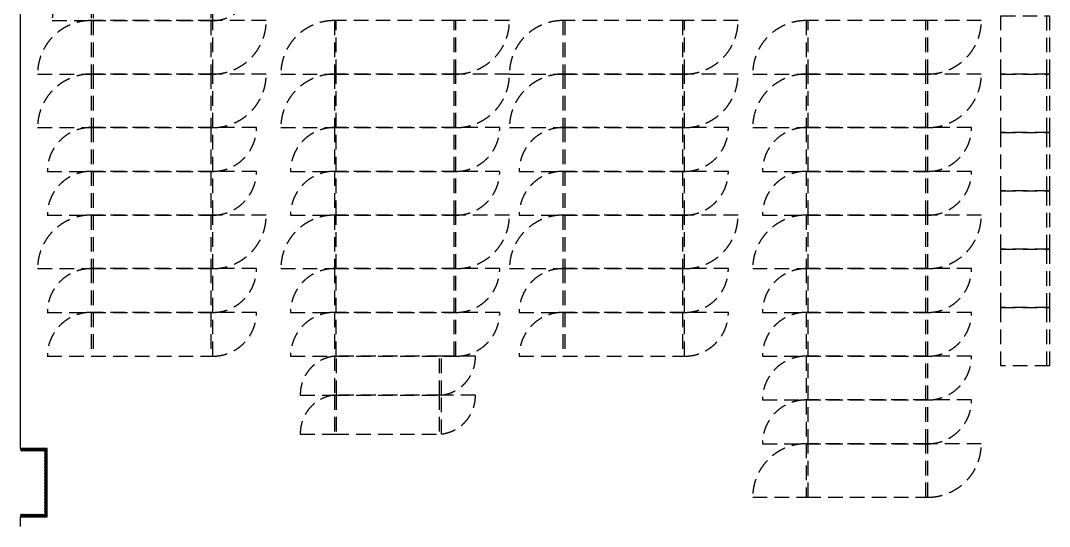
# Model space of a CAD drawing. Header units: millimetres. Extents: x -95754 to 177808, y 34455 to 150605.
# Drawn here: x 134904 to 156054, y 127205 to 137605 of the extents above; entities that cross this region are included whole.
import ezdxf

# ---------------------------------------------------------------- set-up
doc = ezdxf.new("R2010")
doc.units = ezdxf.units.MM
doc.header["$LTSCALE"] = 300
doc.linetypes.add('H1', pattern=[1.5, 1, -0.5])
for name, color, linetype in [('------00 Switch Gear', 8, 'Continuous'), ('A-ETC-전기', 253, 'H1'), ('ISL', 251, 'Continuous')]:
    doc.layers.add(name, color=color, linetype=linetype)

# ---------------------------------------------------------------- blocks, each defined once
blk = doc.blocks.new('800X2500')
at = {"layer": 'A-ETC-전기'}
for p, q in [((-2460, 800), (-2460, 0)), ((800, 800), (-42, 800)), ((-40, 800), (-40, 0)), ((-3300, 0), (-2458, 0))]:
    blk.add_line(p, q, dxfattribs=at)
blk.add_lwpolyline([(-2500, 800), (-2500, 0), (0, 0), (0, 800)], close=True, dxfattribs=at)
for centre, start, end in [((-2500, 0), 90, 180), ((0, 800), 270, 0)]:
    blk.add_arc(centre, 800, start, end, dxfattribs=at)
blk = doc.blocks.new('1100X2500')
at = {"layer": 'A-ETC-전기'}
for p, q in [((-2460, 1100), (-2460, 0)), ((1100, 1100), (-42, 1100)), ((-40, 1100), (-40, 0)), ((-3600, 0), (-2458, 0))]:
    blk.add_line(p, q, dxfattribs=at)
at = {"layer": 'A-ETC-전기', "elevation": 0}
blk.add_lwpolyline([(-2500, 1100), (-2500, 0), (0, 0), (0, 1100)], close=True, dxfattribs=at)
at = {"layer": 'A-ETC-전기'}
for centre, start, end in [((-2500, 0), 90, 180), ((0, 1100), 270, 0)]:
    blk.add_arc(centre, 1100, start, end, dxfattribs=at)
blk = doc.blocks.new('900X2500')
at = {"layer": 'A-ETC-전기'}
for p, q in [((-2460, 900), (-2460, 0)), ((900, 900), (-42, 900)), ((-40, 900), (-40, 0)), ((-3400, 0), (-2458, 0))]:
    blk.add_line(p, q, dxfattribs=at)
at = {"layer": 'A-ETC-전기', "elevation": 0}
blk.add_lwpolyline([(-2500, 900), (-2500, 0), (0, 0), (0, 900)], close=True, dxfattribs=at)
at = {"layer": 'A-ETC-전기'}
for centre, start, end in [((-2500, 0), 90, 180), ((0, 900), 270, 0)]:
    blk.add_arc(centre, 900, start, end, dxfattribs=at)
blk = doc.blocks.new('UPS 600kV')
at = {"layer": 'A-ETC-전기'}
blk.add_line((800, 850), (-402, 850), dxfattribs=at)
blk.add_lwpolyline([(798, -100), (-402, -100), (-402, 900), (798, 900)], close=True, dxfattribs=at)
blk = doc.blocks.new('1100x2200')
at = {"layer": 'A-ETC-전기'}
for p, q in [((-2160, 0), (-2160, 1100)), ((1400, 1100), (258, 1100)), ((260, 0), (260, 1100)), ((-3300, 0), (-2158, 0))]:
    blk.add_line(p, q, dxfattribs=at)
at = {"layer": 'A-ETC-전기', "elevation": 0}
blk.add_lwpolyline([(300, 0), (300, 1100), (-2200, 1100), (-2200, 0)], close=True, dxfattribs=at)
at = {"layer": 'A-ETC-전기'}
for centre, start, end in [((-2200, 0), 90, 180), ((300, 1100), 270, 0)]:
    blk.add_arc(centre, 1100, start, end, dxfattribs=at)
blk = doc.blocks.new('900x2200')
at = {"layer": 'A-ETC-전기'}
for p, q in [((-2460, 900), (-2460, 0)), ((900, 900), (-42, 900)), ((-40, 900), (-40, 0)), ((-3400, 0), (-2458, 0))]:
    blk.add_line(p, q, dxfattribs=at)
blk.add_lwpolyline([(-2500, 900), (-2500, 0), (0, 0), (0, 900)], close=True, dxfattribs=at)
for centre, start, end in [((-2500, 0), 90, 180), ((0, 900), 270, 0)]:
    blk.add_arc(centre, 900, start, end, dxfattribs=at)

msp = doc.modelspace()

# ---------------------------------------------------------------- linework, layer by layer
at = {"layer": 'A-ETC-전기'}
for p, q in [((141395.6, 129905), (141395.6, 130705)), ((143513.6, 129905), (143513.6, 130705)), ((141393.6, 129905), (141393.6, 129105)), ((143511.6, 129905), (143511.6, 129105))]:
    msp.add_line(p, q, dxfattribs=at)
at = {"layer": 'A-ETC-전기', "elevation": 0}
for points in [[(141353.6, 130705, 0.3857431), (140653.6, 129905), (141353.6, 129905)], [(143553.6, 129905, 0.3857431), (144253.6, 130705), (143553.6, 130705)], [(141353.6, 129905, 0.3857431), (140653.6, 129105), (141353.6, 129105)], [(143553.6, 129105, 0.3857431), (144253.6, 129905), (143553.6, 129905)]]:
    msp.add_lwpolyline(points, format="xyb", dxfattribs=at)
for points in [[(143553.6, 129905), (143553.6, 130705), (141353.6, 130705), (141353.6, 129905)], [(141353.6, 129905), (141353.6, 129105), (143553.6, 129105), (143553.6, 129905)]]:
    msp.add_lwpolyline(points, close=True, dxfattribs=at)
at = {"layer": 'ISL', "elevation": 0}
msp.add_lwpolyline([(134903.6, 127205), (134903.6, 127405), (135453.6, 127405), (135453.6, 128805), (134903.6, 128805), (134903.6, 142140)], dxfattribs=at)
for points in [[(135403.6, 128755, -0.4446901), (135394.6, 128765), (135397.6, 128795, 1.1088889), (135379.6, 128795), (135382.6, 128765, -0.4446901), (135373.6, 128755, -0.4446901), (135364.6, 128765), (135367.6, 128795, 1.1088889), (135349.6, 128795), (135352.6, 128765, -0.4446901), (135343.6, 128755, -0.4446901), (135334.6, 128765), (135337.6, 128795, 1.1088889), (135319.6, 128795), (135322.6, 128765, -0.4446901), (135313.6, 128755, -0.4446901), (135304.6, 128765), (135307.6, 128795, 1.1088889), (135289.6, 128795), (135292.6, 128765, -0.4446901), (135283.6, 128755, -0.4446901), (135274.6, 128765), (135277.6, 128795, 1.1088889), (135259.6, 128795), (135262.6, 128765, -0.4446901), (135253.6, 128755, -0.4446901), (135244.6, 128765), (135247.6, 128795, 1.1088889), (135229.6, 128795), (135232.6, 128765, -0.4446901), (135223.6, 128755, -0.4446901), (135214.6, 128765), (135217.6, 128795, 1.1088889), (135199.6, 128795), (135202.6, 128765, -0.4446901), (135193.6, 128755, -0.4446901), (135184.6, 128765), (135187.6, 128795, 1.1088889), (135169.6, 128795), (135172.6, 128765, -0.4446901), (135163.6, 128755, -0.4446901), (135154.6, 128765), (135157.6, 128795, 1.1088889), (135139.6, 128795), (135142.6, 128765, -0.4446901), (135133.6, 128755, -0.4446901), (135124.6, 128765), (135127.6, 128795, 1.1088889), (135109.6, 128795), (135112.6, 128765, -0.4446901), (135103.6, 128755, -0.4446901), (135094.6, 128765), (135097.6, 128795, 1.1088889), (135079.6, 128795), (135082.6, 128765, -0.4446901), (135073.6, 128755, -0.4446901), (135064.6, 128765), (135067.6, 128795, 1.1088889), (135049.6, 128795), (135052.6, 128765, -0.4446901), (135043.6, 128755, -0.4446901), (135034.6, 128765), (135037.6, 128795, 1.1088889), (135019.6, 128795), (135022.6, 128765, -0.4446901), (135013.6, 128755, -0.4446901), (135004.6, 128765), (135007.6, 128795, 1.1088889), (134989.6, 128795), (134992.6, 128765, -0.4446901), (134983.6, 128755, -0.4446901), (134974.6, 128765), (134977.6, 128795, 1.1088889), (134959.6, 128795), (134962.6, 128765, -0.4446901), (134953.6, 128755, -0.4446901), (134944.6, 128765), (134947.6, 128795, 1.1088889), (134929.6, 128795), (134932.6, 128765, -0.4446901), (134923.6, 128755, -0.4446901), (134914.6, 128765), (134917.6, 128795, 1.1088889), (134899.6, 128795)], [(135403.6, 127455, -0.4446901), (135413.6, 127464), (135443.6, 127461, 1.1088889), (135443.6, 127479), (135413.6, 127476, -0.4446901), (135403.6, 127485, -0.4446901), (135413.6, 127494), (135443.6, 127491, 1.1088889), (135443.6, 127509), (135413.6, 127506, -0.4446901), (135403.6, 127515, -0.4446901), (135413.6, 127524), (135443.6, 127521, 1.1088889), (135443.6, 127539), (135413.6, 127536, -0.4446901), (135403.6, 127545, -0.4446901), (135413.6, 127554), (135443.6, 127551, 1.1088889), (135443.6, 127569), (135413.6, 127566, -0.4446901), (135403.6, 127575, -0.4446901), (135413.6, 127584), (135443.6, 127581, 1.1088889), (135443.6, 127599), (135413.6, 127596, -0.4446901), (135403.6, 127605, -0.4446901), (135413.6, 127614), (135443.6, 127611, 1.1088889), (135443.6, 127629), (135413.6, 127626, -0.4446901), (135403.6, 127635, -0.4446901), (135413.6, 127644), (135443.6, 127641, 1.1088889), (135443.6, 127659), (135413.6, 127656, -0.4446901), (135403.6, 127665, -0.4446901), (135413.6, 127674), (135443.6, 127671, 1.1088889), (135443.6, 127689), (135413.6, 127686, -0.4446901), (135403.6, 127695, -0.4446901), (135413.6, 127704), (135443.6, 127701, 1.1088889), (135443.6, 127719), (135413.6, 127716, -0.4446901), (135403.6, 127725, -0.4446901), (135413.6, 127734), (135443.6, 127731, 1.1088889), (135443.6, 127749), (135413.6, 127746, -0.4446901), (135403.6, 127755, -0.4446901), (135413.6, 127764), (135443.6, 127761, 1.1088889), (135443.6, 127779), (135413.6, 127776, -0.4446901), (135403.6, 127785, -0.4446901), (135413.6, 127794), (135443.6, 127791, 1.1088889), (135443.6, 127809), (135413.6, 127806, -0.4446901), (135403.6, 127815, -0.4446901), (135413.6, 127824), (135443.6, 127821, 1.1088889), (135443.6, 127839), (135413.6, 127836, -0.4446901), (135403.6, 127845, -0.4446901), (135413.6, 127854), (135443.6, 127851, 1.1088889), (135443.6, 127869), (135413.6, 127866, -0.4446901), (135403.6, 127875, -0.4446901), (135413.6, 127884), (135443.6, 127881, 1.1088889), (135443.6, 127899), (135413.6, 127896, -0.4446901), (135403.6, 127905, -0.4446901), (135413.6, 127914), (135443.6, 127911, 1.1088889), (135443.6, 127929), (135413.6, 127926, -0.4446901), (135403.6, 127935, -0.4446901), (135413.6, 127944), (135443.6, 127941, 1.1088889), (135443.6, 127959), (135413.6, 127956, -0.4446901), (135403.6, 127965, -0.4446901), (135413.6, 127974), (135443.6, 127971, 1.1088889), (135443.6, 127989), (135413.6, 127986, -0.4446901), (135403.6, 127995, -0.4446901), (135413.6, 128004), (135443.6, 128001, 1.1088889), (135443.6, 128019), (135413.6, 128016, -0.4446901), (135403.6, 128025, -0.4446901), (135413.6, 128034), (135443.6, 128031, 1.1088889), (135443.6, 128049), (135413.6, 128046, -0.4446901), (135403.6, 128055, -0.4446901), (135413.6, 128064), (135443.6, 128061, 1.1088889), (135443.6, 128079), (135413.6, 128076, -0.4446901), (135403.6, 128085, -0.4446901), (135413.6, 128094), (135443.6, 128091, 1.1088889), (135443.6, 128109), (135413.6, 128106, -0.4446901), (135403.6, 128115, -0.4446901), (135413.6, 128124), (135443.6, 128121, 1.1088889), (135443.6, 128139), (135413.6, 128136, -0.4446901), (135403.6, 128145, -0.4446901), (135413.6, 128154), (135443.6, 128151, 1.1088889), (135443.6, 128169), (135413.6, 128166, -0.4446901), (135403.6, 128175, -0.4446901), (135413.6, 128184), (135443.6, 128181, 1.1088889), (135443.6, 128199), (135413.6, 128196, -0.4446901), (135403.6, 128205, -0.4446901), (135413.6, 128214), (135443.6, 128211, 1.1088889), (135443.6, 128229), (135413.6, 128226, -0.4446901), (135403.6, 128235, -0.4446901), (135413.6, 128244), (135443.6, 128241, 1.1088889), (135443.6, 128259), (135413.6, 128256, -0.4446901), (135403.6, 128265, -0.4446901), (135413.6, 128274), (135443.6, 128271, 1.1088889), (135443.6, 128289), (135413.6, 128286, -0.4446901), (135403.6, 128295, -0.4446901), (135413.6, 128304), (135443.6, 128301, 1.1088889), (135443.6, 128319), (135413.6, 128316, -0.4446901), (135403.6, 128325, -0.4446901), (135413.6, 128334), (135443.6, 128331, 1.1088889), (135443.6, 128349), (135413.6, 128346, -0.4446901), (135403.6, 128355, -0.4446901), (135413.6, 128364), (135443.6, 128361, 1.1088889), (135443.6, 128379), (135413.6, 128376, -0.4446901), (135403.6, 128385, -0.4446901), (135413.6, 128394), (135443.6, 128391, 1.1088889), (135443.6, 128409), (135413.6, 128406, -0.4446901), (135403.6, 128415, -0.4446901), (135413.6, 128424), (135443.6, 128421, 1.1088889), (135443.6, 128439), (135413.6, 128436, -0.4446901), (135403.6, 128445, -0.4446901), (135413.6, 128454), (135443.6, 128451, 1.1088889), (135443.6, 128469), (135413.6, 128466, -0.4446901), (135403.6, 128475, -0.4446901), (135413.6, 128484), (135443.6, 128481, 1.1088889), (135443.6, 128499), (135413.6, 128496, -0.4446901), (135403.6, 128505, -0.4446901), (135413.6, 128514), (135443.6, 128511, 1.1088889), (135443.6, 128529), (135413.6, 128526, -0.4446901), (135403.6, 128535, -0.4446901), (135413.6, 128544), (135443.6, 128541, 1.1088889), (135443.6, 128559), (135413.6, 128556, -0.4446901), (135403.6, 128565, -0.4446901), (135413.6, 128574), (135443.6, 128571, 1.1088889), (135443.6, 128589), (135413.6, 128586, -0.4446901), (135403.6, 128595, -0.4446901), (135413.6, 128604), (135443.6, 128601, 1.1088889), (135443.6, 128619), (135413.6, 128616, -0.4446901), (135403.6, 128625, -0.4446901), (135413.6, 128634), (135443.6, 128631, 1.1088889), (135443.6, 128649), (135413.6, 128646, -0.4446901), (135403.6, 128655, -0.4446901), (135413.6, 128664), (135443.6, 128661, 1.1088889), (135443.6, 128679), (135413.6, 128676, -0.4446901), (135403.6, 128685, -0.4446901), (135413.6, 128694), (135443.6, 128691, 1.1088889), (135443.6, 128709), (135413.6, 128706, -0.4446901), (135403.6, 128715, -0.4446901), (135413.6, 128724), (135443.6, 128721, 1.1088889), (135443.6, 128739), (135413.6, 128736, -0.4446901), (135403.6, 128745, -0.4446901), (135413.6, 128754), (135443.6, 128751, 1.1088889), (135443.6, 128769), (135413.6, 128766, -0.4446901), (135403.6, 128775, -0.4446901), (135413.6, 128784), (135443.6, 128781, 1.1088889), (135443.6, 128799), (135413.6, 128796, -0.4443592), (135403.6, 128805, -0.4443592)], [(134903.6, 127405, 0.4446901), (134912.6, 127415), (134909.6, 127445, -1.1088889), (134927.6, 127445), (134924.6, 127415, 0.4446901), (134933.6, 127405, 0.4446901), (134942.6, 127415), (134939.6, 127445, -1.1088889), (134957.6, 127445), (134954.6, 127415, 0.4446901), (134963.6, 127405, 0.4446901), (134972.6, 127415), (134969.6, 127445, -1.1088889), (134987.6, 127445), (134984.6, 127415, 0.4446901), (134993.6, 127405, 0.4446901), (135002.6, 127415), (134999.6, 127445, -1.1088889), (135017.6, 127445), (135014.6, 127415, 0.4446901), (135023.6, 127405, 0.4446901), (135032.6, 127415), (135029.6, 127445, -1.1088889), (135047.6, 127445), (135044.6, 127415, 0.4446901), (135053.6, 127405, 0.4446901), (135062.6, 127415), (135059.6, 127445, -1.1088889), (135077.6, 127445), (135074.6, 127415, 0.4446901), (135083.6, 127405, 0.4446901), (135092.6, 127415), (135089.6, 127445, -1.1088889), (135107.6, 127445), (135104.6, 127415, 0.4446901), (135113.6, 127405, 0.4446901), (135122.6, 127415), (135119.6, 127445, -1.1088889), (135137.6, 127445), (135134.6, 127415, 0.4446901), (135143.6, 127405, 0.4446901), (135152.6, 127415), (135149.6, 127445, -1.1088889), (135167.6, 127445), (135164.6, 127415, 0.4446901), (135173.6, 127405, 0.4446901), (135182.6, 127415), (135179.6, 127445, -1.1088889), (135197.6, 127445), (135194.6, 127415, 0.4446901), (135203.6, 127405, 0.4446901), (135212.6, 127415), (135209.6, 127445, -1.1088889), (135227.6, 127445), (135224.6, 127415, 0.4446901), (135233.6, 127405, 0.4446901), (135242.6, 127415), (135239.6, 127445, -1.1088889), (135257.6, 127445), (135254.6, 127415, 0.4446901), (135263.6, 127405, 0.4446901), (135272.6, 127415), (135269.6, 127445, -1.1088889), (135287.6, 127445), (135284.6, 127415, 0.4446901), (135293.6, 127405, 0.4446901), (135302.6, 127415), (135299.6, 127445, -1.1088889), (135317.6, 127445), (135314.6, 127415, 0.4446901), (135323.6, 127405, 0.4446901), (135332.6, 127415), (135329.6, 127445, -1.1088889), (135347.6, 127445), (135344.6, 127415, 0.4446901), (135353.6, 127405, 0.4446901), (135362.6, 127415), (135359.6, 127445, -1.1088889), (135377.6, 127445), (135374.6, 127415, 0.4446901), (135383.6, 127405, 0.4446901), (135392.6, 127415), (135389.6, 127445, -1.1088889), (135407.6, 127445), (135404.6, 127415, 0.4446901), (135413.6, 127405, 0.4446901), (135422.6, 127415), (135419.6, 127445, -1.1088889), (135437.6, 127445), (135434.6, 127415, 0.4446901), (135443.6, 127405, 0.4446901), (135452.6, 127415), (135449.6, 127445, -0.2786869), (135453.6, 127453.5, -0.2786869)]]:
    msp.add_lwpolyline(points, format="xyb", dxfattribs=at)

# ---------------------------------------------------------------- block references
at = {"layer": '------00 Switch Gear'}
for name, p in [('800X2500', (138853.6, 137605)), ('1100X2500', (138853.6, 136505)), ('1100X2500', (148553.6, 136505)), ('1100X2500', (138853.6, 135405)), ('1100X2500', (148553.6, 135405)), ('900X2500', (138853.6, 134505)), ('900X2500', (148553.6, 134505)), ('900X2500', (138853.6, 133605)), ('900X2500', (148553.6, 133605)), ('1100X2500', (138853.6, 132505)), ('1100X2500', (148553.6, 132505)), ('900X2500', (138853.6, 131605)), ('900X2500', (148553.6, 131605)), ('900X2500', (138853.6, 130705)), ('900X2500', (148553.6, 130705)), ('1100x2200', (153253.6, 127805))]:
    msp.add_blockref(name, p, dxfattribs=at)
for name, p, rotation in [('UPS 600kV', (155153.6, 137302.6), 270), ('1100X2500', (141353.6, 137605), 180), ('1100X2500', (151053.6, 137605), 180), ('1100X2500', (141353.6, 136505), 180), ('1100X2500', (151053.6, 136505), 180), ('UPS 600kV', (155153.6, 136102.6), 270), ('900X2500', (141353.6, 135405), 180), ('900X2500', (151053.6, 135405), 180), ('UPS 600kV', (155153.6, 134902.6), 270), ('900X2500', (141353.6, 134505), 180), ('900X2500', (151053.6, 134505), 180), ('UPS 600kV', (155153.6, 133702.6), 270), ('1100X2500', (141353.6, 133605), 180), ('1100X2500', (151053.6, 133605), 180), ('UPS 600kV', (155153.6, 132502.6), 270), ('900X2500', (141353.6, 132505), 180), ('900X2500', (151053.6, 132505), 180), ('900X2500', (141353.6, 131605), 180), ('900X2500', (151053.6, 131605), 180), ('UPS 600kV', (155153.6, 131302.6), 270), ('900x2200', (151053.6, 130705), 180), ('900x2200', (151053.6, 129805), 180)]:
    msp.add_blockref(name, p, dxfattribs=dict(at, rotation=rotation))

doc.saveas('drawing.dxf')
